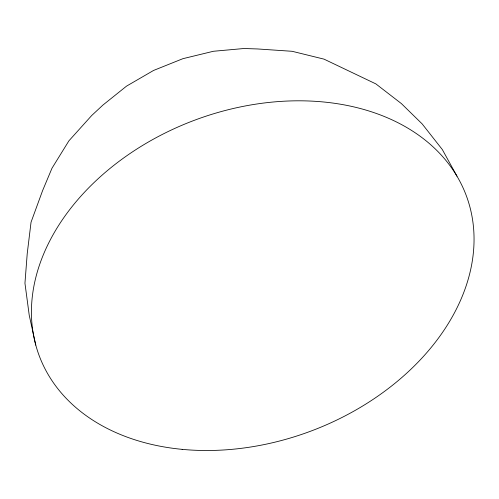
<?xml version="1.0" encoding="UTF-8"?>
<svg xmlns="http://www.w3.org/2000/svg" width="499" height="499" viewBox="0 0 499 499"><rect width="100%" height="100%" fill="white"/><g stroke="black" fill="none" stroke-linecap="round" stroke-linejoin="round"><path stroke-width="0.75" d="M456.984 176.203L442.326 149.557L422.166 123.914L401.389 103.592L375.884 83.901L324.001 59.132L292.146 51.297L257.596 48.958L243.961 48.515L213.422 51.272L182.902 58.682L153.567 70.446L126.553 86.121L102.888 105.096L91.716 115.494L68.906 140.837L51.983 168.238L42.583 190.649L31.044 222.211L27.22 253.673L24.95 283.232L29.229 315.243L35.797 345.14M182.147 449.356A228.049 165.967 -20.6 0 0 469.684 206.174A228.049 165.967 -20.6 0 0 106.387 171.444A228.049 165.967 -20.6 0 0 182.147 449.356"/></g></svg>
